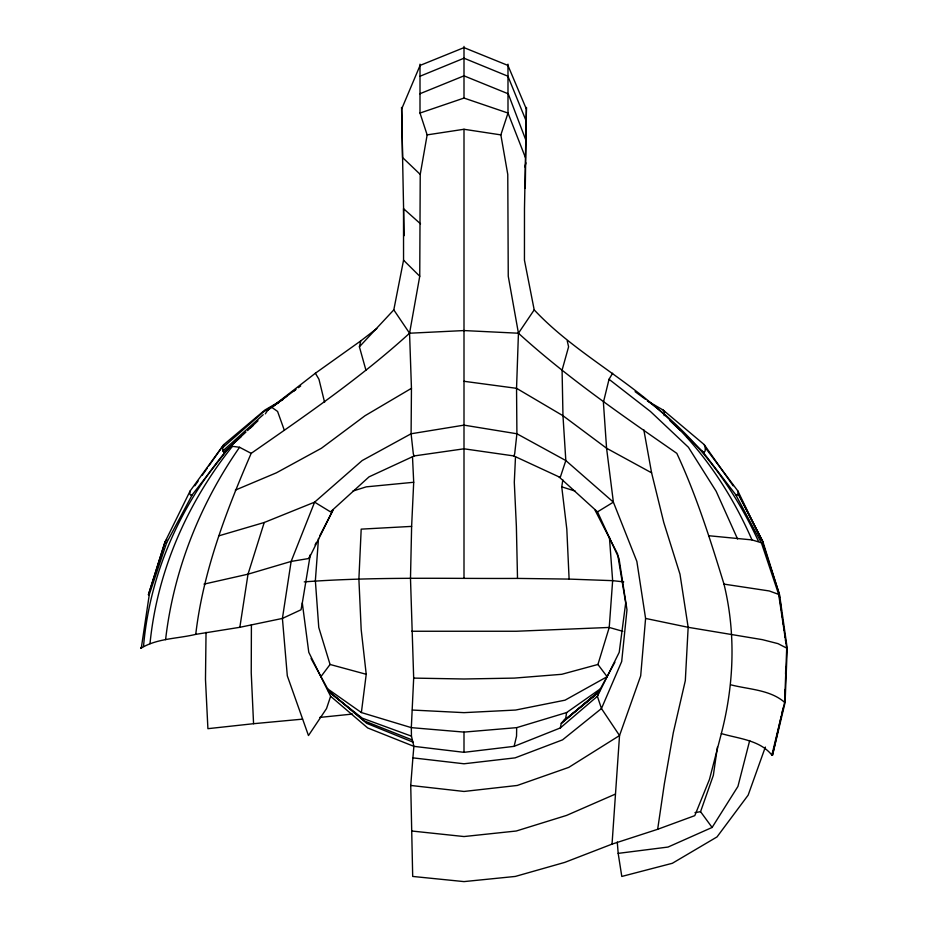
<?xml version="1.0" encoding="UTF-8"?>
<svg xmlns="http://www.w3.org/2000/svg" width="928" height="928" viewBox="0 0 928 928"><rect width="100%" height="100%" fill="white"/><g stroke="black" fill="none" stroke-linecap="round" stroke-linejoin="round"><path stroke-width="1.39" d="M141.543 647.164L140.778 648.37C157.052 638.255 177.596 638.777 195.75 634.358C203.116 571.265 226.142 511.316 251.175 453.363C305.602 415.477 360.389 377.974 409.561 333.222L464 330.565L518.439 333.222C567.611 377.974 622.398 415.477 676.825 453.363C696.418 495.459 710.384 539.818 723.991 584.118C736.008 633.372 734.025 684.667 721.334 733.572C738.537 738.7 759.835 739.999 771.876 755.09L772.502 755.206L785.088 702.519L787.222 648.37L779.566 594.709L762.735 543.158L751.982 539.91C729.965 489.346 698.134 443.387 656.142 407.392C616.714 373.207 570.082 348.151 534.203 309.882L524.448 260.188L524.482 208.649L526.431 107.439L525.271 188.43M251.407 624.753L251.233 672.846L253.564 723.701L207.907 728.677L205.482 679.389L206.039 632.316M420.013 64.16L420.001 113.054L427.147 134.885L420.233 174.418L419.746 276.242L409.561 333.222L411.452 388.322L411.092 433.77L413.331 453.978L414.224 455.926L464 448.804L513.776 455.926L558.958 476.853L597.493 511.873L619.011 558.47L626.98 609.777L621.69 661.513L601.46 708.54L562.565 739.848L515.11 757.863L464 763.779L412.89 757.863L413.876 746.344L411.452 736.148L411.324 727.645L413.679 678.101L410.489 578.411L411.626 526.396L413.702 482.27L412.496 456.634M600.613 688.68L566.625 712.553L516.676 727.645L516.548 736.148L514.124 746.344L464 752.33L413.876 746.344L367.708 727.958L330.623 696.29L308.78 652.303L302.308 602.991L310.184 555.35M507.987 64.16L507.999 113.054L500.853 134.885L507.767 174.418L508.254 276.242L518.439 333.222L516.548 388.322L516.908 433.77L514.669 453.978L513.776 455.926M784.647 701.185L785.03 689.806M785.552 674.169L785.796 667.07M771.876 755.09L784.636 702.345L786.712 648.115L778.673 594.396L761.378 542.787L735.684 494.659L702.438 451.298L686.743 436.508M515.504 456.634L514.298 482.27L516.374 526.396L517.511 578.411L569.108 579.095L612.642 580.661L623.744 581.879M412.89 757.863L410.733 785.459L412.693 876.438L464 881.6L515.307 876.438L564.792 862.379L612.039 844.12L619.533 735.556L640.691 675.839L645.586 618.431L636.863 561.428L613.385 502.152L606.576 448.247L603.397 402.346L609.035 379.285L612.619 373.23M647.292 400.838L663.172 410.083L704.19 444.593L705.35 447.737L705.141 450.915L704.132 452.307L702.438 451.298M318.501 538.414L315.358 580.661L318.768 627.444L330.066 664.471L320.879 676.709M283.156 399.411L264.828 410.083L223.81 444.593L190.112 491.016L189.764 493.835L190.646 495.216L192.316 494.659L228.184 448.618L232.418 446.322L239.575 447.284L251.175 453.363M516.676 727.645L464 732.099L411.324 727.645L361.375 712.553L366.224 674.296L361.189 629.694L358.892 579.095L361.189 529.134L411.626 526.396M717.437 747.063L713.342 775.344L700.559 811.687L712.112 827.451L668.032 847.055L618.176 853.377L621.795 876.45L672.348 863.284L717.019 836.917L748.154 795.134L765.345 747.063M612.039 844.12L657.662 829.296L664.355 783.824L673.287 732.76L685.316 680.653L688.158 627.305L679.98 574.177L663.775 522.499L651.595 472.816L643.823 429.838M141.288 648.115L149.327 594.396L166.622 542.787L192.316 494.659M195.75 634.358L239.842 627.305L248.02 574.177L264.225 522.499L314.615 502.152L362.175 460.555L411.092 433.77L464 425.14L516.908 433.77L565.825 460.555L613.385 502.152L597.493 511.873M569.108 579.095L566.811 529.134L561.742 486.852L562.82 479.869M143.515 646.48C149.698 573.423 180.821 504.217 228.184 448.618M566.625 712.553L565.697 718.179L561.278 723.353L560.292 727.958L514.124 746.344M150 643.638C157.134 571.404 187.201 502.802 232.418 446.322M165.59 639.659C173.524 570.592 199.833 504.182 239.575 447.284M302.308 602.991L301.02 609.777L282.414 618.431L239.842 627.305M365.922 370.144L359.403 346.794L393.797 309.882L403.552 260.188L403.518 208.649L420.523 223.845M762.735 543.158L762.99 541.964L738.236 493.835L737.888 491.016L705.35 447.737M781.237 716.439L772.502 755.206M781.863 713.667L783.093 708.122M359.403 346.794L360.76 340.889L376.849 328.5M524.9 166.959L525.886 162.841M749.696 740.532L737.934 786.434L712.112 827.451M721.334 733.572L709.468 779.392L694.782 815.642L657.662 829.296M412.403 710.048L464 712.646L515.597 710.048L565.059 700.164L607.121 676.709L597.934 664.471L609.232 627.444L612.642 580.661L609.394 536.999M190.112 491.016L165.01 541.964L148.434 594.709L149.327 594.396M148.434 594.709L165.01 541.964L166.715 539.574M204.009 584.118L248.02 574.177L291.137 561.428L308.989 558.47L310.056 555.083M330.623 696.29L326.54 708.54L308.467 735.556L287.309 675.839L282.414 618.431L291.137 561.428L314.615 502.152L330.507 511.873L369.042 476.853L414.224 455.926M614.893 662.244L599.198 691.024L597.377 696.29L560.292 727.958M241.257 436.508L223.868 452.307L222.859 450.915L222.65 447.737L223.81 444.593L208.916 465.786M420.233 174.418L402.578 157.551L401.754 108.75L420.071 65.424L464 47.618L507.929 65.424L526.246 108.75M308.989 558.47L332.932 510.214L319.684 535.943M315.056 544.945L316.378 542.381M664.158 415.64L664.518 411.893L663.172 410.083M518.439 333.222L534.203 309.882M265.315 413.842L267.867 410.095L295.174 389.969M194.845 485.808L198.151 481.098M202.292 475.206L207.257 468.141M247.532 430.592L257.996 420.744M223.868 452.307L245.955 432.042M250.166 428.191L253.321 425.291M222.859 450.915L263.227 414.688M222.65 447.737L263.482 411.893L279.305 402.172M599.198 691.024L561.278 723.353L599.616 691.105L563.54 720.986L595.556 695.06M360.76 340.889L315.381 373.23L267.867 410.095M286.856 396.244L271.858 407.392L277.588 411.452L284.177 429.838M293.782 391.106L296.078 389.389M298.387 387.684L300.695 385.967M411.452 388.322L365.029 415.721L321.424 448.247L276.405 472.816L235.318 490.123M614.928 794.298L566.602 815.399L516.258 831.012L464 836.546L411.742 831.012M420.082 76.212L464 58.209L507.918 76.212L525.863 120.246M419.781 93.798L464 75.841L508.219 93.798L525.84 140.082M420.001 113.054L464 98.055L507.999 113.054L525.422 157.551M352.884 491.063L366.258 486.852L413.702 482.27M219.182 535.734L264.225 522.499M597.934 664.471L561.776 674.296L514.321 678.101L464 678.994L413.679 678.101M166.622 542.787L165.265 543.158L165.01 541.964M694.979 812.638L700.559 811.687M427.147 134.885L464 129.27L500.853 134.885M304.256 581.879C375.156 576.601 446.449 578.794 517.511 578.411M319.696 717.425L352.512 714.061M253.564 723.701L302.551 719.142M558.958 476.853L560.442 476.83L565.825 460.555L562.971 415.721L562.078 370.144L568.597 346.794L567.24 340.889M411.626 631.249L516.374 631.249L609.232 627.444L622.85 631.33M708.818 535.734L751.982 539.91M410.733 785.459L464 791.456L517.267 785.459L568.76 767.386L619.533 735.556L601.46 708.54L597.377 696.29L619.22 652.303L625.692 602.991L617.584 553.958L595.068 510.214M464 381.292L516.548 388.322L562.971 415.721L606.576 448.247L651.595 472.816M723.991 584.118L769.277 590.962L778.673 594.396M730.823 684.818C748.757 689.481 769.973 689.608 784.636 702.345M645.586 618.431L688.158 627.305L762.41 639.659L778 643.638L786.712 648.115M330.066 664.471L366.224 674.296M561.742 486.852L575.116 491.063M735.684 494.659L737.354 495.216L738.236 493.835L762.99 541.964L779.102 593.584L779.682 597.818M411.452 736.148L362.303 718.179L329.359 692.346M412.345 739.999L364.46 720.986L328.384 691.07M413.401 742.296L366.722 723.353L328.802 691.024L311.066 658.486M327.387 688.68L361.375 712.553M635.1 391.651L645.343 399.191M647.616 400.873C696.232 436.844 733.282 486.62 758.466 541.337M609.035 379.285L650.412 411.452L688.425 447.284L716.161 491.283L737.574 539.006M670.004 420.744L680.468 430.592M403.552 260.188L419.746 276.242M704.19 444.593L733.155 485.808M393.797 309.882L409.561 333.222M315.381 373.23L318.965 379.285L324.603 402.346M737.888 491.016L761.285 539.574M401.754 108.75L401.569 107.439L404.132 235.689M780.077 600.636L781.434 610.508M781.817 613.327L782.397 617.549M782.78 620.368L783.371 624.602M783.754 627.421L784.137 630.24M784.717 634.474L785.111 637.292M785.494 640.111L785.877 642.93M617.282 842.032L618.176 853.377M464 46.4L464 98.055M464 129.27L464 578.237M464 732.099L464 752.33"/></g></svg>
